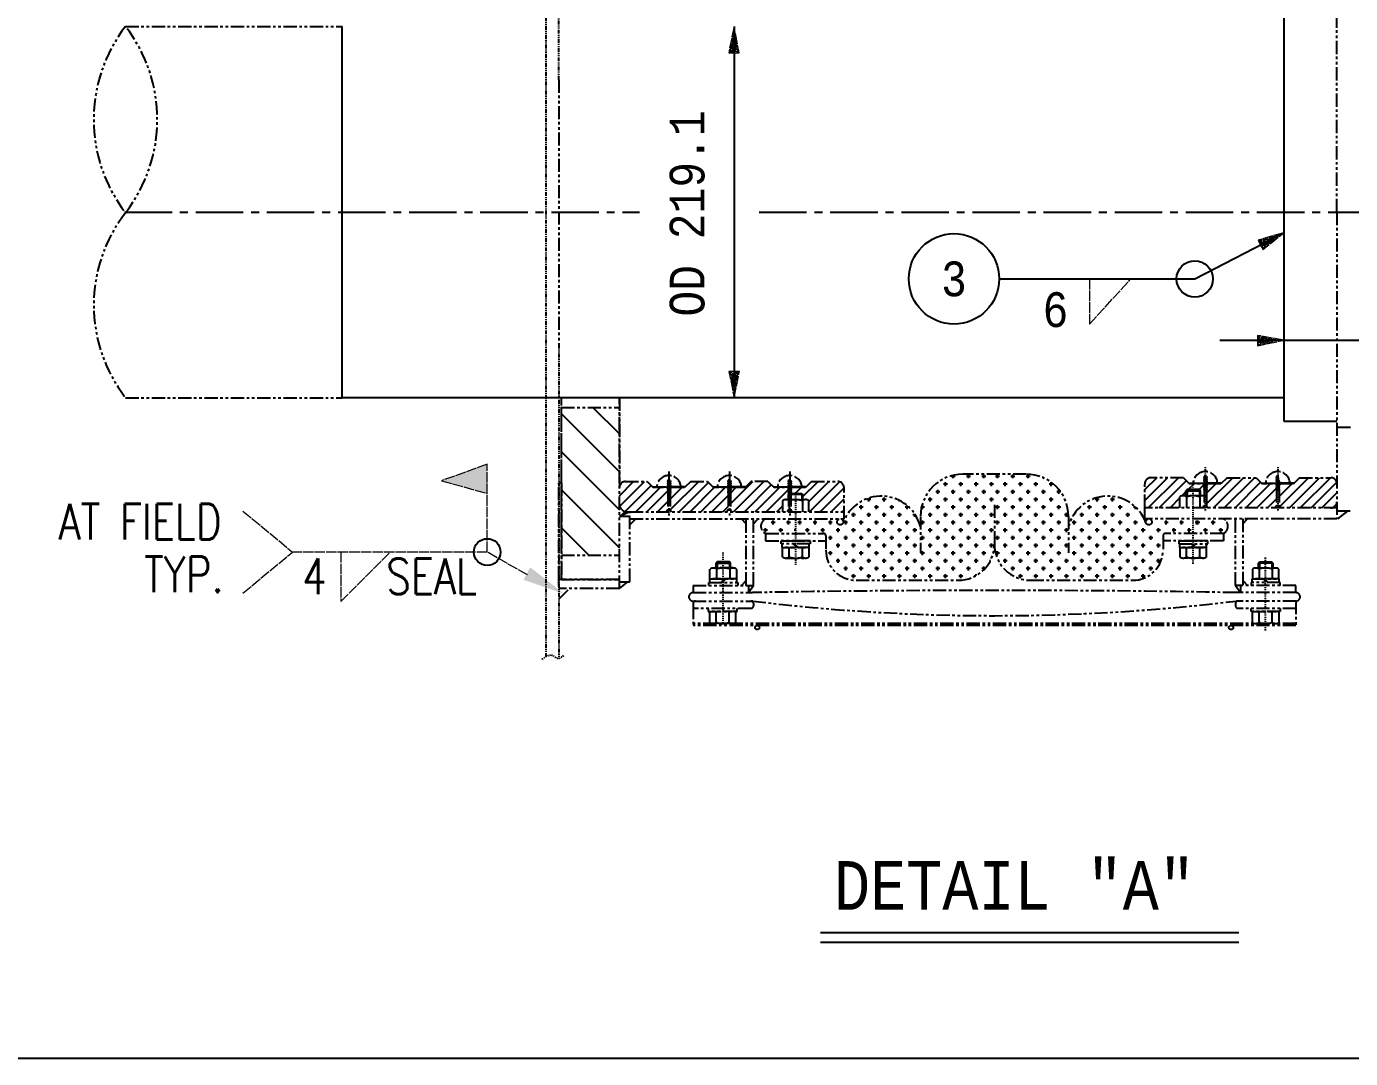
# Model space of a CAD drawing. Header units: inches. Extents: x 1047 to 1888, y -10 to 584.
# Drawn here: x 1353.4 to 1479, y 93.3 to 191.2 of the extents above; entities that cross this region are included whole.
import ezdxf
from ezdxf.enums import TextEntityAlignment as Align

# ---------------------------------------------------------------- set-up
doc = ezdxf.new("R2010")
doc.units = ezdxf.units.IN
doc.header["$MEASUREMENT"] = 0
for name, pattern in [('CENTER', [2, 1.25, -0.25, 0.25, -0.25]), ('CENTER2', [1.125, 0.75, -0.125, 0.125, -0.125]), ('PHANTOM', [2.5, 1.25, -0.25, 0.25, -0.25, 0.25, -0.25]), ('Solid', [1, 1, 0])]:
    doc.linetypes.add(name, pattern=pattern)
for name, color, linetype in [('1', 7, 'Continuous'), ('2', 2, 'Continuous'), ('4', 7, 'Continuous'), ('6', 6, 'PHANTOM'), ('DIM-LINES', 7, 'Continuous'), ('ISO-TEXT', 7, 'Continuous')]:
    doc.layers.add(name, color=color, linetype=linetype)
doc.layers.add('dimension', color=2, linetype='Solid', lineweight=13)
doc.layers.add('weldDimension', color=2, linetype='Solid', lineweight=13)
doc.styles.add('fixedText', font='MONOTXT8.shx', dxfattribs={"width": 0.85})
doc.styles.add('MONOTXT', font='MONOTXT.shx', dxfattribs={"width": 0.8})
doc.styles.add('ROMANS', font='romans.shx', dxfattribs={"width": 0.8})
pattern_1 = [(225, (-5331.2936, -5110.5128), (0.514838083, -0.514838083), [])]
pattern_2 = [(225, (-5327.96846, -5110.1466), (0.514838083, -0.514838083), [])]

msp = doc.modelspace()

# ---------------------------------------------------------------- hatches: boundary and pattern name
at = {"layer": '6', "transparency": 33554687}
h = msp.add_hatch(dxfattribs=at)
h.set_pattern_fill('CROSS', color=256, scale=0.11466, angle=90)
h.set_pattern_definition([(90, (-5281.8613, -5934.15384), (-0.728091, 0.728091), [0.3640455, -1.0921365]), (180, (-5281.6793, -5933.9718), (-0.728091, -0.728091), [0.3640455, -1.0921365])])
h.paths.add_polyline_path([(1426.39, 144.46), (1430.61, 144.46, 1), (1430.61, 143.89, 0.327092), (1430.88, 144.09, -0.737859), (1438.23, 143.74), (1438.23, 144.7, -0.414214), (1442.24, 148.72), (1445.25, 148.72), (1445.25, 142.08, -0.414214), (1441.81, 138.64), (1432.12, 138.64, -0.414214), (1429.26, 141.51), (1429.26, 142.4), (1429.26, 142.86, 0.414214), (1429.03, 143.09), (1426.39, 143.09)])
h = msp.add_hatch(dxfattribs=at)
h.set_pattern_fill('CROSS', color=256, scale=0.11466, angle=90)
h.set_pattern_definition([(90, (-5279.1095, -5934.15384), (-0.728091, 0.728091), [0.3640455, -1.0921365]), (180, (-5278.9275, -5933.9718), (-0.728091, -0.728091), [0.3640455, -1.0921365])])
h.paths.add_polyline_path([(1464.69, 144.46), (1459.9, 144.46, -1), (1459.9, 143.89, -0.327092), (1459.63, 144.09, 0.737859), (1452.28, 143.74), (1452.28, 144.7, 0.414214), (1448.27, 148.72), (1445.25, 148.72), (1445.25, 142.08, 0.414214), (1448.69, 138.64), (1458.38, 138.64, 0.414214), (1461.25, 141.51), (1461.25, 142.4), (1461.25, 142.86, -0.414214), (1461.48, 143.09), (1464.69, 143.09)])
h = msp.add_hatch(dxfattribs=at)
h.set_pattern_fill('ANSI31', color=256, scale=0.22932, angle=180)
h.set_pattern_definition(pattern_2)
h.paths.add_polyline_path([(1473.63, 147.81), (1472.25, 147.81), (1472.25, 147.63), (1472.25, 147.45), (1472.26, 147.27), (1472.26, 145.7), (1472.39, 145.52), (1477.19, 145.52, 0.414214), (1477.76, 146.09), (1477.76, 147.81, 0.414214), (1477.19, 148.38), (1474.2, 148.38)])
h.paths.add_polyline_path([(1464.7, 147.25), (1464.81, 147.14), (1464.81, 146.66), (1465.06, 146.66, -0.03956), (1465.15, 146.66), (1465.12, 147.27), (1465.12, 147.45), (1465.12, 147.63), (1465.12, 147.81), (1463.77, 147.81), (1463.2, 148.38), (1460.1, 148.38, 0.414214), (1459.53, 147.81), (1459.53, 145.52), (1462.86, 145.52), (1462.86, 146.57, -0.151165), (1463.17, 146.66), (1463.43, 146.66), (1463.43, 147.14), (1463.54, 147.25), (1464.12, 147.25)])
h = msp.add_hatch(dxfattribs=at)
h.set_pattern_fill('ANSI31', color=256, scale=0.22932, angle=180)
h.set_pattern_definition(pattern_2)
h.paths.add_polyline_path([(1471.89, 145.52), (1472.03, 145.7), (1472.03, 147.27), (1472, 147.27), (1472.03, 147.45), (1472, 147.45), (1472.03, 147.63), (1472, 147.63), (1472.03, 147.81), (1472, 147.81), (1470.65, 147.81), (1470.08, 148.38), (1467.33, 148.38), (1466.75, 147.81), (1465.41, 147.81), (1465.37, 147.81), (1465.41, 147.63), (1465.37, 147.63), (1465.41, 147.45), (1465.37, 147.45), (1465.41, 147.27), (1465.38, 147.27), (1465.38, 145.7), (1465.51, 145.52)])
h = msp.add_hatch(dxfattribs=at)
h.set_pattern_fill('ANSI31', color=256, scale=0.22932, angle=180)
h.set_pattern_definition(pattern_1)
h.paths.add_polyline_path([(1425.7, 146.9), (1425.67, 146.9), (1425.67, 147.08), (1425.67, 147.26), (1425.68, 147.44), (1424.33, 147.44), (1423.75, 148.02), (1422.15, 148.02), (1421.58, 147.44), (1420.19, 147.44), (1420.19, 147.26), (1420.19, 147.08), (1420.2, 146.9), (1420.2, 145.33), (1420.33, 145.15), (1425.13, 145.15), (1425.13, 146.2, -0.151165), (1425.45, 146.3), (1425.7, 146.3), (1425.7, 146.78)])
h.paths.add_polyline_path([(1419.84, 145.15), (1419.97, 145.33), (1419.94, 146.9), (1419.94, 147.08), (1419.94, 147.26), (1419.94, 147.44), (1418.59, 147.44), (1418.02, 148.02), (1416.42, 148.02), (1415.84, 147.44), (1414.46, 147.44), (1414.46, 147.26), (1414.46, 147.08), (1414.47, 146.9), (1414.47, 145.33), (1414.6, 145.15)])
h.paths.add_polyline_path([(1414.1, 145.15), (1414.24, 145.33), (1414.21, 146.9), (1414.21, 147.08), (1414.21, 147.26), (1414.21, 147.44), (1412.86, 147.44), (1412.29, 148.02), (1410.22, 148.02, 0.414214), (1409.65, 147.44), (1409.65, 145.72), (1409.65, 144.69), (1410.34, 145.15), (1414.1, 145.15)])
h = msp.add_hatch(dxfattribs=at)
h.set_pattern_fill('ANSI31', color=256, scale=0.22932, angle=180)
h.set_pattern_definition(pattern_1)
h.paths.add_polyline_path([(1427.31, 147.44), (1425.96, 147.44), (1425.93, 147.44), (1425.96, 147.26), (1425.93, 147.26), (1425.96, 147.08), (1425.93, 147.08), (1425.93, 146.88), (1426.39, 146.88), (1426.97, 146.88), (1427.08, 146.78), (1427.08, 146.3), (1427.33, 146.3, -0.151165), (1427.65, 146.2), (1427.65, 145.15), (1430.98, 145.15), (1430.98, 147.44, 0.414214), (1430.4, 148.02), (1427.88, 148.02)])
at = {"layer": '6'}
h = msp.add_hatch(dxfattribs=at)
h.set_pattern_fill('CROSS', color=256, scale=0.11466, angle=90)
h.set_pattern_definition([(90, (-5284.383, -5934.15384), (-0.728091, 0.728091), [0.3640455, -1.0921365]), (180, (-5284.201, -5933.9718), (-0.728091, -0.728091), [0.3640455, -1.0921365])])
h.paths.add_polyline_path([(1423.53, 144.46, 0.639523), (1423.53, 143.09), (1426.39, 143.09), (1426.39, 144.46)])
h = msp.add_hatch(dxfattribs=at)
h.set_pattern_fill('CROSS', color=256, scale=0.11466, angle=90)
h.set_pattern_definition([(90, (-5280.4846, -5934.15384), (-0.728091, 0.728091), [0.3640455, -1.0921365]), (180, (-5280.30256, -5933.9718), (-0.728091, -0.728091), [0.3640455, -1.0921365])])
h.paths.add_polyline_path([(1466.98, 144.46, -0.639523), (1466.98, 143.09), (1464.12, 143.09), (1464.12, 144.46)])

# ---------------------------------------------------------------- linework, layer by layer
at = {"color": 4}
msp.add_circle((1397.11, 141.32), 1.27, dxfattribs=at)
at = {"layer": '1', "color": 1, "linetype": 'CENTER2', "ltscale": 6}
for p, q in [((1362.7, 173.59), (1411.56, 173.59)), ((1422.92, 173.59), (1535.53, 173.59))]:
    msp.add_line(p, q, dxfattribs=at)
at = {"layer": '2', "color": 4}
for p, q in [((1420.54, 191.2), (1420.54, 155.97)), ((1466.63, 161.43), (1498.58, 161.43))]:
    msp.add_line(p, q, dxfattribs=at)
at = {"layer": '2'}
msp.add_line((1445.75, 167.24), (1464.26, 167.24), dxfattribs=at)
at = {"layer": '2', "color": 2}
for p, q in [((1428.74, 105.22), (1468.45, 105.22)), ((1428.74, 104.29), (1468.45, 104.29))]:
    msp.add_line(p, q, dxfattribs=at)
msp.add_lwpolyline([(1326.6, 250.59), (1673.9, 250.59), (1673.9, 93.25), (1326.6, 93.25)], close=True, dxfattribs=at)
at = {"layer": '2', "color": 4}
msp.add_circle((1441.41, 167.25), 4.29, dxfattribs=at)
at = {"layer": '2', "color": 2}
msp.add_circle((1464.26, 167.24), 1.72, dxfattribs=at)
at = {"layer": '6', "linetype": 'PHANTOM', "ltscale": 0.3}
for p, q in [((1402.68, 215.74), (1402.68, 131.38)), ((1403.92, 186.15), (1403.92, 215.96)), ((1403.92, 161.03), (1403.92, 131.21))]:
    msp.add_line(p, q, dxfattribs=at)
at = {"layer": '6'}
for p, q in [((1477.76, 173.59), (1477.76, 202.71)), ((1362.78, 191.2), (1383.35, 191.2)), ((1403.92, 186.15), (1403.92, 161.03)), ((1477.76, 173.59), (1477.76, 144.46)), ((1362.78, 155.97), (1383.35, 155.97)), ((1404.15, 142.86), (1404.15, 155.97)), ((1404.15, 138.73), (1404.15, 155.97)), ((1409.65, 155.97), (1409.65, 147.44)), ((1409.65, 142.86), (1409.65, 155.97)), ((1404.15, 155.05), (1409.65, 155.05)), ((1479.05, 153.14), (1477.76, 153.14)), ((1448.27, 148.72), (1442.24, 148.72)), ((1463.2, 148.38), (1460.1, 148.38)), ((1463.2, 148.38), (1463.77, 147.81)), ((1465.16, 148.52), (1465.12, 148.34)), ((1465.12, 148.34), (1465.41, 148.34)), ((1465.16, 148.34), (1465.12, 148.16)), ((1465.37, 148.52), (1465.16, 148.52)), ((1465.37, 148.34), (1465.16, 148.34)), ((1465.37, 148.52), (1465.41, 148.34)), ((1465.37, 148.34), (1465.41, 148.16)), ((1467.33, 148.38), (1466.75, 147.81)), ((1467.33, 148.38), (1470.08, 148.38)), ((1470.08, 148.38), (1470.65, 147.81)), ((1472.03, 148.52), (1472, 148.34)), ((1472, 148.34), (1472.28, 148.34)), ((1472.03, 148.34), (1472, 148.16)), ((1472.25, 148.52), (1472.03, 148.52)), ((1472.25, 148.34), (1472.03, 148.34)), ((1474.2, 148.38), (1473.63, 147.81)), ((1474.2, 148.38), (1477.19, 148.38)), ((1404.15, 147.9), (1403.92, 147.9)), ((1403.92, 138.73), (1403.92, 147.9)), ((1404.15, 147.9), (1404.15, 138.73)), ((1409.65, 137.85), (1409.65, 147.44)), ((1410.22, 148.02), (1412.29, 148.02)), ((1412.29, 148.02), (1412.86, 147.44)), ((1412.86, 147.5), (1412.86, 147.44)), ((1412.86, 147.5), (1414.35, 147.5)), ((1415.84, 147.44), (1412.86, 147.44)), ((1414.24, 148.16), (1414.21, 147.98)), ((1414.21, 147.98), (1414.5, 147.98)), ((1414.24, 147.98), (1414.21, 147.8)), ((1414.21, 147.8), (1414.5, 147.8)), ((1414.24, 147.8), (1414.21, 147.62)), ((1414.21, 147.62), (1414.5, 147.62)), ((1414.24, 147.62), (1414.21, 147.44)), ((1414.21, 147.44), (1414.5, 147.44)), ((1414.24, 147.44), (1414.21, 147.26)), ((1414.21, 147.26), (1414.5, 147.26)), ((1414.24, 147.26), (1414.21, 147.08)), ((1414.21, 147.08), (1414.5, 147.08)), ((1414.24, 147.08), (1414.21, 146.9)), ((1414.46, 148.16), (1414.24, 148.16)), ((1414.46, 147.98), (1414.24, 147.98)), ((1414.46, 147.8), (1414.24, 147.8)), ((1414.46, 147.62), (1414.24, 147.62)), ((1414.46, 147.44), (1414.24, 147.44)), ((1414.46, 147.26), (1414.24, 147.26)), ((1414.46, 147.08), (1414.24, 147.08)), ((1415.84, 147.5), (1414.35, 147.5)), ((1414.46, 148.16), (1414.5, 147.98)), ((1414.46, 147.98), (1414.5, 147.8)), ((1414.46, 147.8), (1414.5, 147.62)), ((1414.46, 147.62), (1414.5, 147.44)), ((1414.46, 147.44), (1414.5, 147.26)), ((1414.46, 147.26), (1414.5, 147.08)), ((1414.46, 147.08), (1414.5, 146.9)), ((1416.42, 148.02), (1415.84, 147.44)), ((1415.84, 147.5), (1415.84, 147.44)), ((1416.42, 148.02), (1418.02, 148.02)), ((1418.02, 148.02), (1418.59, 147.44)), ((1418.59, 147.5), (1418.59, 147.44)), ((1418.59, 147.5), (1420.09, 147.5)), ((1421.58, 147.44), (1418.59, 147.44)), ((1419.98, 148.16), (1419.94, 147.98)), ((1419.94, 147.98), (1420.23, 147.98)), ((1419.98, 147.98), (1419.94, 147.8)), ((1419.94, 147.8), (1420.23, 147.8)), ((1419.98, 147.8), (1419.94, 147.62)), ((1419.94, 147.62), (1420.23, 147.62)), ((1419.98, 147.62), (1419.94, 147.44)), ((1419.94, 147.44), (1420.23, 147.44)), ((1419.98, 147.44), (1419.94, 147.26)), ((1419.94, 147.26), (1420.23, 147.26)), ((1419.98, 147.26), (1419.94, 147.08)), ((1419.94, 147.08), (1420.23, 147.08)), ((1419.98, 147.08), (1419.94, 146.9)), ((1420.19, 148.16), (1419.98, 148.16)), ((1420.19, 147.98), (1419.98, 147.98)), ((1420.19, 147.8), (1419.98, 147.8)), ((1420.19, 147.62), (1419.98, 147.62)), ((1420.19, 147.44), (1419.98, 147.44)), ((1420.19, 147.26), (1419.98, 147.26)), ((1420.19, 147.08), (1419.98, 147.08)), ((1421.58, 147.5), (1420.09, 147.5)), ((1420.19, 148.16), (1420.23, 147.98)), ((1420.19, 147.98), (1420.23, 147.8)), ((1420.19, 147.8), (1420.23, 147.62)), ((1420.19, 147.62), (1420.23, 147.44)), ((1420.19, 147.44), (1420.23, 147.26)), ((1420.19, 147.26), (1420.23, 147.08)), ((1420.19, 147.08), (1420.23, 146.9)), ((1422.15, 148.02), (1421.58, 147.44)), ((1421.58, 147.5), (1421.58, 147.44)), ((1423.75, 148.02), (1422.15, 148.02)), ((1423.75, 148.02), (1424.33, 147.44)), ((1424.33, 147.5), (1424.33, 147.44)), ((1424.33, 147.5), (1425.82, 147.5)), ((1427.31, 147.44), (1424.33, 147.44)), ((1425.71, 148.16), (1425.67, 147.98)), ((1425.67, 147.98), (1425.96, 147.98)), ((1425.71, 147.98), (1425.67, 147.8)), ((1425.67, 147.8), (1425.96, 147.8)), ((1425.71, 147.8), (1425.67, 147.62)), ((1425.67, 147.62), (1425.96, 147.62)), ((1425.71, 147.62), (1425.67, 147.44)), ((1425.67, 147.44), (1425.96, 147.44)), ((1425.71, 147.44), (1425.67, 147.26)), ((1425.67, 147.26), (1425.96, 147.26)), ((1425.71, 147.26), (1425.67, 147.08)), ((1425.67, 147.08), (1425.96, 147.08)), ((1425.71, 147.08), (1425.67, 146.9)), ((1425.93, 148.16), (1425.71, 148.16)), ((1425.93, 147.98), (1425.71, 147.98)), ((1425.93, 147.8), (1425.71, 147.8)), ((1425.93, 147.62), (1425.71, 147.62)), ((1425.93, 147.44), (1425.71, 147.44)), ((1425.93, 147.26), (1425.71, 147.26)), ((1425.93, 147.08), (1425.71, 147.08)), ((1427.31, 147.5), (1425.82, 147.5)), ((1425.93, 148.16), (1425.96, 147.98)), ((1425.93, 147.98), (1425.96, 147.8)), ((1425.93, 147.8), (1425.96, 147.62)), ((1425.93, 147.62), (1425.96, 147.44)), ((1425.93, 147.44), (1425.96, 147.26)), ((1425.93, 147.26), (1425.96, 147.08)), ((1425.93, 147.08), (1425.96, 146.9)), ((1427.88, 148.02), (1427.31, 147.44)), ((1427.31, 147.5), (1427.31, 147.44)), ((1427.88, 148.02), (1430.4, 148.02)), ((1430.98, 144.46), (1430.98, 147.44)), ((1459.53, 145.52), (1459.53, 147.81)), ((1463.54, 147.25), (1463.43, 147.14)), ((1463.43, 147.14), (1464.81, 147.14)), ((1463.43, 146.66), (1463.43, 147.14)), ((1464.7, 147.25), (1463.54, 147.25)), ((1463.54, 147.25), (1463.54, 146.66)), ((1463.77, 147.87), (1463.77, 147.81)), ((1463.77, 147.87), (1465.26, 147.87)), ((1466.75, 147.81), (1463.77, 147.81)), ((1464.7, 147.25), (1464.7, 146.66)), ((1464.81, 147.14), (1464.7, 147.25)), ((1464.81, 146.66), (1464.81, 147.14)), ((1465.12, 148.16), (1465.41, 148.16)), ((1465.16, 148.16), (1465.12, 147.98)), ((1465.12, 147.98), (1465.41, 147.98)), ((1465.16, 147.98), (1465.12, 147.81)), ((1465.12, 147.81), (1465.41, 147.81)), ((1465.16, 147.81), (1465.12, 147.63)), ((1465.12, 147.63), (1465.41, 147.63)), ((1465.16, 147.63), (1465.12, 147.45)), ((1465.12, 147.45), (1465.41, 147.45)), ((1465.16, 147.45), (1465.12, 147.27)), ((1465.12, 147.27), (1465.41, 147.27)), ((1465.15, 147.27), (1465.15, 145.7)), ((1465.37, 148.16), (1465.16, 148.16)), ((1465.37, 147.98), (1465.16, 147.98)), ((1465.37, 147.81), (1465.16, 147.81)), ((1465.37, 147.63), (1465.16, 147.63)), ((1465.37, 147.45), (1465.16, 147.45)), ((1466.75, 147.87), (1465.26, 147.87)), ((1465.37, 148.16), (1465.41, 147.98)), ((1465.37, 147.98), (1465.41, 147.81)), ((1465.37, 147.81), (1465.41, 147.63)), ((1465.37, 147.63), (1465.41, 147.45)), ((1465.37, 147.45), (1465.41, 147.27)), ((1465.38, 147.27), (1465.38, 145.7)), ((1466.75, 147.87), (1466.75, 147.81)), ((1470.65, 147.87), (1470.65, 147.81)), ((1470.65, 147.87), (1472.14, 147.87)), ((1473.63, 147.81), (1470.65, 147.81)), ((1472, 148.16), (1472.28, 148.16)), ((1472.03, 148.16), (1472, 147.98)), ((1472, 147.98), (1472.28, 147.98)), ((1472.03, 147.98), (1472, 147.81)), ((1472, 147.81), (1472.28, 147.81)), ((1472.03, 147.81), (1472, 147.63)), ((1472, 147.63), (1472.28, 147.63)), ((1472.03, 147.63), (1472, 147.45)), ((1472, 147.45), (1472.28, 147.45)), ((1472.03, 147.45), (1472, 147.27)), ((1472, 147.27), (1472.28, 147.27)), ((1472.25, 148.16), (1472.03, 148.16)), ((1472.25, 147.98), (1472.03, 147.98)), ((1472.25, 147.81), (1472.03, 147.81)), ((1472.25, 147.63), (1472.03, 147.63)), ((1472.25, 147.45), (1472.03, 147.45)), ((1472.03, 147.27), (1472.03, 145.7)), ((1473.63, 147.87), (1472.14, 147.87)), ((1472.25, 148.16), (1472.28, 147.98)), ((1472.25, 148.16), (1472.28, 147.98)), ((1472.25, 147.98), (1472.28, 147.8)), ((1472.25, 147.98), (1472.28, 147.81)), ((1472.25, 147.81), (1472.28, 147.63)), ((1472.25, 147.63), (1472.28, 147.45)), ((1472.25, 147.45), (1472.28, 147.27)), ((1472.26, 147.27), (1472.26, 145.7)), ((1473.63, 147.87), (1473.63, 147.81)), ((1414.21, 146.9), (1414.5, 146.9)), ((1414.24, 146.9), (1414.24, 145.33)), ((1414.47, 146.9), (1414.47, 145.33)), ((1419.94, 146.9), (1420.23, 146.9)), ((1419.97, 146.9), (1419.97, 145.33)), ((1420.2, 146.9), (1420.2, 145.33)), ((1425.13, 146.2), (1425.13, 145.15)), ((1425.45, 146.3), (1427.33, 146.3)), ((1425.67, 146.9), (1425.96, 146.9)), ((1425.7, 146.9), (1425.7, 145.33)), ((1425.7, 146.78), (1425.81, 146.88)), ((1427.08, 146.78), (1425.7, 146.78)), ((1425.7, 146.3), (1425.7, 146.78)), ((1425.76, 146.2), (1425.76, 145.15)), ((1425.81, 146.88), (1426.97, 146.88)), ((1425.81, 146.88), (1425.81, 146.3)), ((1425.93, 146.9), (1425.93, 145.33)), ((1426.97, 146.88), (1426.97, 146.3)), ((1426.97, 146.88), (1427.08, 146.78)), ((1427.02, 146.2), (1427.02, 145.15)), ((1427.08, 146.3), (1427.08, 146.78)), ((1427.65, 145.15), (1427.65, 146.2)), ((1445.25, 145.81), (1445.25, 142.08)), ((1462.86, 145.52), (1462.86, 146.57)), ((1465.06, 146.66), (1463.17, 146.66)), ((1463.49, 146.57), (1463.49, 145.52)), ((1464.75, 146.57), (1464.75, 145.52)), ((1465.37, 146.57), (1465.37, 145.52)), ((1410.66, 145.15), (1409.65, 144.69)), ((1410.66, 144.69), (1409.65, 144.69)), ((1410.66, 145.15), (1430.98, 145.15)), ((1410.66, 138.5), (1410.66, 145.15)), ((1414.24, 145.33), (1414.1, 145.15)), ((1414.24, 145.33), (1414.1, 145.15)), ((1414.47, 145.33), (1414.24, 145.33)), ((1414.47, 145.33), (1414.24, 145.33)), ((1414.47, 145.33), (1414.6, 145.15)), ((1414.47, 145.33), (1414.6, 145.15)), ((1419.97, 145.33), (1419.84, 145.15)), ((1419.97, 145.33), (1419.84, 145.15)), ((1420.2, 145.33), (1419.97, 145.33)), ((1420.2, 145.33), (1419.97, 145.33)), ((1420.2, 145.33), (1420.33, 145.15)), ((1420.2, 145.33), (1420.33, 145.15)), ((1425.7, 145.33), (1425.57, 145.15)), ((1425.7, 145.33), (1425.57, 145.15)), ((1425.93, 145.33), (1425.7, 145.33)), ((1425.93, 145.33), (1425.7, 145.33)), ((1425.93, 145.33), (1426.07, 145.15)), ((1425.93, 145.33), (1426.07, 145.15)), ((1438.23, 144.7), (1438.23, 141.25)), ((1452.28, 144.7), (1452.28, 141.25)), ((1477.76, 145.52), (1459.53, 145.52)), ((1459.53, 144.46), (1459.53, 145.52)), ((1465.15, 145.7), (1465.01, 145.52)), ((1465.38, 145.7), (1465.15, 145.7)), ((1465.38, 145.7), (1465.51, 145.52)), ((1472.03, 145.7), (1471.89, 145.52)), ((1472.26, 145.7), (1472.03, 145.7)), ((1472.26, 145.7), (1472.39, 145.52)), ((1477.76, 145.25), (1479.05, 145.25)), ((1478.79, 145.25), (1477.76, 144.46)), ((1410.66, 144.46), (1430.98, 144.46)), ((1410.66, 143.89), (1411.23, 144.46)), ((1421.69, 144.01), (1421.23, 144.46)), ((1421.69, 138.16), (1421.69, 144.46)), ((1422.38, 138.16), (1422.38, 144.46)), ((1422.38, 144.01), (1422.84, 144.46)), ((1422.38, 144.01), (1422.84, 144.46)), ((1422.38, 144.01), (1422.84, 144.46)), ((1477.76, 144.46), (1459.53, 144.46)), ((1468.13, 138.16), (1468.13, 144.46)), ((1468.82, 144.46), (1468.82, 138.16)), ((1468.82, 144.01), (1469.27, 144.46)), ((1423.53, 143.09), (1429.03, 143.09)), ((1423.53, 143.09), (1423.53, 142.4)), ((1423.53, 142.4), (1429.26, 142.4)), ((1425.01, 142.4), (1427.77, 142.4)), ((1427.77, 142.4), (1425.01, 142.4)), ((1425.01, 142.11), (1425.01, 142.4)), ((1427.77, 142.11), (1425.01, 142.11)), ((1425.11, 141.77), (1425.11, 142.11)), ((1426.47, 141.8), (1426.19, 142.08)), ((1426.6, 141.8), (1426.31, 142.08)), ((1427.67, 141.77), (1427.67, 142.11)), ((1427.77, 142.4), (1427.77, 142.11)), ((1429.26, 142.86), (1429.26, 142.4)), ((1429.26, 142.86), (1429.26, 141.51)), ((1461.25, 142.86), (1461.25, 142.4)), ((1461.25, 142.86), (1461.25, 141.51)), ((1466.98, 142.4), (1461.25, 142.4)), ((1466.98, 143.09), (1461.48, 143.09)), ((1465.49, 142.4), (1462.74, 142.4)), ((1462.74, 142.4), (1465.49, 142.4)), ((1462.74, 142.4), (1462.74, 142.11)), ((1462.74, 142.11), (1465.49, 142.11)), ((1462.84, 141.77), (1462.84, 142.11)), ((1463.91, 141.8), (1464.2, 142.08)), ((1464.04, 141.8), (1464.32, 142.08)), ((1465.39, 141.77), (1465.39, 142.11)), ((1465.49, 142.11), (1465.49, 142.4)), ((1466.98, 143.09), (1466.98, 142.4)), ((1404.15, 141.02), (1409.65, 141.02)), ((1425.11, 141.77), (1427.67, 141.77)), ((1427.67, 141.77), (1425.11, 141.77)), ((1425.13, 140.85), (1425.13, 141.77)), ((1425.45, 140.75), (1427.33, 140.75)), ((1425.76, 140.85), (1425.76, 141.77)), ((1427.02, 140.85), (1427.02, 141.77)), ((1427.65, 141.77), (1427.65, 140.85)), ((1465.39, 141.77), (1462.84, 141.77)), ((1462.84, 141.77), (1465.39, 141.77)), ((1462.86, 141.77), (1462.86, 140.85)), ((1465.06, 140.75), (1463.17, 140.75)), ((1463.49, 140.85), (1463.49, 141.77)), ((1464.75, 140.85), (1464.75, 141.77)), ((1465.37, 140.85), (1465.37, 141.77)), ((1418.25, 138.79), (1418.25, 139.71)), ((1420.46, 139.81), (1418.57, 139.81)), ((1418.93, 140.39), (1418.82, 140.28)), ((1418.82, 140.28), (1420.2, 140.28)), ((1418.82, 140.28), (1418.82, 139.81)), ((1418.88, 139.71), (1418.88, 138.79)), ((1420.09, 140.39), (1418.93, 140.39)), ((1418.93, 140.39), (1418.93, 139.81)), ((1420.09, 140.39), (1420.09, 139.81)), ((1420.2, 140.28), (1420.09, 140.39)), ((1420.14, 139.71), (1420.14, 138.79)), ((1420.2, 139.81), (1420.2, 140.28)), ((1420.77, 139.71), (1420.77, 138.79)), ((1469.74, 139.71), (1469.74, 138.79)), ((1470.05, 139.81), (1471.94, 139.81)), ((1470.31, 140.28), (1470.41, 140.39)), ((1471.68, 140.28), (1470.31, 140.28)), ((1470.31, 139.81), (1470.31, 140.28)), ((1470.37, 139.71), (1470.37, 138.79)), ((1470.41, 140.39), (1471.57, 140.39)), ((1470.41, 140.39), (1470.41, 139.81)), ((1471.57, 140.39), (1471.57, 139.81)), ((1471.57, 140.39), (1471.68, 140.28)), ((1471.62, 139.71), (1471.62, 138.79)), ((1471.68, 140.28), (1471.68, 139.81)), ((1472.25, 138.79), (1472.25, 139.71)), ((1409.65, 138.73), (1403.92, 138.73)), ((1403.92, 138.04), (1403.92, 138.73)), ((1404.15, 138.73), (1409.65, 138.73)), ((1409.65, 138.5), (1410.66, 138.5)), ((1409.65, 137.85), (1410.47, 138.5)), ((1418.14, 138.44), (1420.89, 138.44)), ((1418.14, 138.16), (1418.14, 138.44)), ((1418.23, 138.79), (1420.79, 138.79)), ((1418.23, 138.44), (1418.23, 138.79)), ((1420.77, 138.79), (1418.25, 138.79)), ((1419.31, 138.47), (1419.59, 138.76)), ((1419.43, 138.47), (1419.72, 138.76)), ((1420.79, 138.44), (1420.79, 138.79)), ((1420.89, 138.44), (1420.89, 138.16)), ((1421.69, 138.62), (1421.23, 138.16)), ((1432.12, 138.64), (1441.81, 138.64)), ((1448.69, 138.64), (1458.38, 138.64)), ((1468.82, 138.62), (1469.27, 138.16)), ((1472.37, 138.44), (1469.62, 138.44)), ((1469.62, 138.44), (1469.62, 138.16)), ((1472.27, 138.79), (1469.72, 138.79)), ((1469.72, 138.44), (1469.72, 138.79)), ((1469.74, 138.79), (1472.25, 138.79)), ((1471.07, 138.47), (1470.79, 138.76)), ((1471.2, 138.47), (1470.92, 138.76)), ((1472.27, 138.44), (1472.27, 138.79)), ((1472.37, 138.16), (1472.37, 138.44)), ((1409.65, 137.85), (1403.92, 137.85)), ((1403.92, 136.86), (1404.91, 137.85)), ((1416.65, 138.16), (1422.38, 138.16)), ((1416.65, 138.16), (1416.65, 137.47)), ((1416.65, 137.47), (1422.28, 137.47)), ((1421.92, 137.47), (1422.38, 138.16)), ((1421.92, 138.16), (1421.92, 137.47)), ((1473.86, 138.16), (1468.13, 138.16)), ((1468.13, 138.16), (1468.59, 137.47)), ((1473.86, 137.47), (1468.17, 137.47)), ((1468.59, 138.16), (1468.59, 137.47)), ((1473.86, 137.47), (1473.86, 138.16)), ((1416.65, 136.67), (1422.22, 136.67)), ((1416.65, 136.44), (1416.65, 136.21)), ((1416.65, 136.21), (1416.65, 134.36)), ((1422.15, 135.98), (1416.87, 135.98)), ((1418.08, 135.98), (1418.08, 135.69)), ((1420.83, 135.69), (1420.83, 135.98)), ((1422.38, 136.44), (1422.38, 136.21)), ((1468.13, 136.44), (1468.13, 136.21)), ((1473.86, 136.67), (1468.28, 136.67)), ((1473.86, 135.98), (1468.36, 135.98)), ((1469.62, 135.69), (1469.62, 135.98)), ((1472.37, 135.98), (1472.37, 135.69)), ((1473.86, 136.67), (1473.86, 135.98)), ((1473.86, 136.67), (1473.86, 134.36)), ((1473.86, 134.55), (1416.65, 134.55)), ((1418.08, 135.69), (1420.83, 135.69)), ((1420.71, 135.69), (1418.2, 135.69)), ((1418.2, 135.69), (1418.2, 134.64)), ((1420.4, 134.55), (1418.51, 134.55)), ((1418.83, 134.64), (1418.83, 135.69)), ((1420.08, 134.64), (1420.08, 135.69)), ((1420.71, 134.64), (1420.71, 135.69)), ((1472.37, 135.69), (1469.62, 135.69)), ((1469.74, 135.69), (1472.25, 135.69)), ((1469.74, 134.64), (1469.74, 135.69)), ((1470.37, 134.64), (1470.37, 135.69)), ((1471.62, 134.64), (1471.62, 135.69)), ((1472.25, 135.69), (1472.25, 134.64)), ((1473.86, 134.36), (1416.65, 134.36))]:
    msp.add_line(p, q, dxfattribs=at)
at = {"layer": '6', "color": 2, "linetype": 'ByBlock'}
for p, q in [((1472.71, 193.42), (1472.71, 153.75)), ((1383.35, 155.97), (1383.35, 191.2)), ((1472.71, 155.97), (1383.35, 155.97)), ((1472.71, 153.75), (1477.76, 153.75))]:
    msp.add_line(p, q, dxfattribs=at)
at = {"layer": '6', "linetype": 'Continuous'}
for p, q in [((1407.13, 155.05), (1409.65, 152.53)), ((1404.15, 154.43), (1409.65, 148.93)), ((1404.15, 150.83), (1409.65, 145.32)), ((1404.15, 147.22), (1409.65, 141.72)), ((1404.15, 143.62), (1406.74, 141.02))]:
    msp.add_line(p, q, dxfattribs=at)
at = {"layer": '6', "linetype": 'CENTER'}
for p, q in [((1414.35, 148.98), (1414.35, 144.79)), ((1420.09, 148.98), (1420.09, 144.79)), ((1425.82, 148.98), (1425.82, 144.79))]:
    msp.add_line(p, q, dxfattribs=at)
at = {"layer": '6', "linetype": 'CENTER', "ltscale": 0.04}
for p, q in [((1465.26, 149.38), (1465.26, 145.16)), ((1472.14, 149.38), (1472.14, 145.16)), ((1426.39, 140.1), (1426.39, 147.08)), ((1464.12, 140.22), (1464.12, 147.44)), ((1419.51, 134.58), (1419.51, 141.28)), ((1470.99, 133.89), (1470.99, 140.81))]:
    msp.add_line(p, q, dxfattribs=at)
at = {"layer": '6'}
for centre, radius in [((1430.61, 144.18), 0.287), ((1459.9, 144.18), 0.287), ((1422.74, 134.16), 0.202), ((1467.71, 134.16), 0.202)]:
    msp.add_circle(centre, radius, dxfattribs=at)
for centre, radius, start, end in [((1374.2, 182.37), 14.44, 142.2626, 217.7374), ((1351.36, 182.37), 14.44, 322.2626, 37.7374), ((1374.07, 164.75), 14.3, 142.1275, 217.8725), ((1414.35, 147.44), 1.15, 90, 177.134), ((1414.35, 147.44), 1.15, 2.866, 90), ((1420.09, 147.44), 1.15, 90, 177.134), ((1420.09, 147.44), 1.15, 2.866, 90), ((1425.82, 147.44), 1.15, 90, 177.134), ((1425.82, 147.44), 1.15, 2.866, 90), ((1442.24, 144.7), 4.01, 90, 180), ((1448.27, 144.7), 4.01, 0, 90), ((1460.1, 147.81), 0.573, 90, 180), ((1465.26, 147.81), 1.15, 90, 177.134), ((1465.26, 147.81), 1.15, 2.866, 90), ((1472.14, 147.81), 1.15, 90, 177.134), ((1472.14, 147.81), 1.15, 2.866, 90), ((1477.19, 147.81), 0.573, 360, 90), ((1410.22, 147.44), 0.573, 90, 180), ((1430.4, 147.44), 0.573, 0, 90), ((1425.45, 145.74), 0.557, 55.6158, 124.3842), ((1426.39, 144.22), 2.08, 72.412, 107.588), ((1427.33, 145.74), 0.557, 55.6158, 124.3842), ((1434.5, 142.78), 3.85, 14.3599, 160.1443), ((1456.01, 142.78), 3.85, 19.8557, 165.6401), ((1463.17, 146.11), 0.557, 55.6158, 124.3842), ((1464.12, 144.58), 2.08, 72.412, 107.588), ((1465.06, 146.11), 0.557, 55.6158, 124.3842), ((1477.19, 146.09), 0.573, 270, 360), ((1410.47, 145.98), 0.855, 197.7045, 282.916), ((1423.84, 143.78), 0.758, 114.8012, 245.1988), ((1466.66, 143.78), 0.758, 294.8012, 65.1988), ((1429.03, 142.86), 0.229, 0, 90), ((1429.03, 142.86), 0.229, 0, 90), ((1441.81, 142.08), 3.44, 270, 0), ((1448.69, 142.08), 3.44, 180, 270), ((1461.48, 142.86), 0.229, 90, 180), ((1461.48, 142.86), 0.229, 90, 180), ((1425.45, 141.31), 0.557, 235.6158, 304.3842), ((1426.39, 142.83), 2.08, 252.412, 287.588), ((1427.33, 141.31), 0.557, 235.6158, 304.3842), ((1432.12, 141.51), 2.87, 180, 270), ((1458.38, 141.51), 2.87, 270, 0), ((1463.17, 141.31), 0.557, 235.6158, 304.3842), ((1464.12, 142.83), 2.08, 252.412, 287.588), ((1465.06, 141.31), 0.557, 235.6158, 304.3842), ((1418.57, 139.25), 0.557, 55.6158, 124.3842), ((1419.51, 137.73), 2.08, 72.412, 107.588), ((1420.46, 139.25), 0.557, 55.6158, 124.3842), ((1470.05, 139.25), 0.557, 55.6158, 124.3842), ((1470.99, 137.73), 2.08, 72.412, 107.588), ((1471.94, 139.25), 0.557, 55.6158, 124.3842), ((1416.65, 137.07), 0.401, 90, 270), ((1445.22, -1139.91), 1277.59, 88.97094, 91.02906), ((1473.86, 137.07), 0.401, 270, 90), ((1416.87, 136.44), 0.229, 90, 180), ((1416.87, 136.21), 0.229, 180, 270), ((1422.15, 136.44), 0.229, 0, 90), ((1422.15, 136.21), 0.229, 270, 360), ((1422.22, 136.21), 0.459, 79.01, 90), ((1445.25, 325.45), 190.17, 263.0708, 276.9292), ((1468.36, 136.44), 0.229, 90, 180), ((1468.36, 136.21), 0.229, 180, 270), ((1468.28, 136.21), 0.459, 90, 100.99), ((1418.51, 135.1), 0.557, 235.6158, 304.3842), ((1419.45, 136.63), 2.08, 252.412, 287.588), ((1420.4, 135.1), 0.557, 235.6158, 304.3842), ((1470.05, 135.1), 0.557, 235.6158, 304.3842), ((1470.99, 136.63), 2.08, 252.412, 287.588), ((1471.94, 135.1), 0.557, 235.6158, 304.3842)]:
    msp.add_arc(centre, radius, start, end, dxfattribs=at)
at = {"layer": '6', "linetype": 'PHANTOM', "ltscale": 0.04}
msp.add_spline([(1404.34, 131.47), (1403.78, 131.21), (1403.4, 131.46), (1402.27, 131.12)], degree=3, dxfattribs=at)
at = {"layer": 'DIM-LINES', "color": 4}
msp.add_line((1464.26, 167.24), (1472.71, 171.63), dxfattribs=at)
at = {"layer": 'dimension', "color": 2}
for p, q in [((1454.27, 167.24), (1454.27, 162.95)), ((1454.27, 162.95), (1458.2, 167.24))]:
    msp.add_line(p, q, dxfattribs=at)
at = {"layer": 'dimension', "color": 4}
for p, q in [((1397.11, 149.66), (1392.77, 148.09)), ((1397.11, 141.32), (1397.11, 149.66)), ((1392.77, 148.09), (1397.11, 146.89)), ((1373.93, 145.21), (1378.63, 141.32)), ((1373.93, 137.43), (1378.63, 141.32)), ((1397.11, 141.32), (1378.63, 141.32)), ((1383.22, 141.32), (1383.22, 136.63)), ((1383.22, 136.63), (1387.91, 141.32)), ((1400.94, 139.15), (1397.11, 141.32))]:
    msp.add_line(p, q, dxfattribs=at)
for points in [[(1397.11, 149.66), (1397.11, 146.89), (1392.77, 148.09)], [(1401.19, 139.87), (1404.41, 137.36), (1400.55, 138.69)]]:
    msp.add_solid(points, dxfattribs=at)
at = {"layer": 'weldDimension', "color": 4, "flags": 128}
for points in [[(1420.54, 191.2), (1420.03, 188.71), (1421.02, 188.71), (1420.54, 191.2), (1420.53, 190.7), (1420.13, 188.71), (1420.93, 188.71), (1420.53, 190.7), (1420.53, 190.21), (1420.23, 188.71), (1420.83, 188.71), (1420.53, 190.21), (1420.53, 189.71), (1420.33, 188.71), (1420.73, 188.71), (1420.53, 189.71), (1420.53, 189.21), (1420.43, 188.71), (1420.63, 188.71), (1420.53, 189.21)], [(1472.71, 171.63), (1470.27, 170.92), (1470.73, 170.04), (1472.71, 171.63), (1472.27, 171.4), (1470.31, 170.84), (1470.68, 170.13), (1472.27, 171.4), (1471.83, 171.17), (1470.36, 170.75), (1470.64, 170.22), (1471.83, 171.17), (1471.38, 170.94), (1470.41, 170.66), (1470.59, 170.31), (1471.38, 170.94), (1470.94, 170.71), (1470.45, 170.57), (1470.55, 170.39), (1470.94, 170.71)], [(1472.71, 161.43), (1470.21, 161.89), (1470.23, 160.89), (1472.71, 161.43), (1472.21, 161.42), (1470.21, 161.79), (1470.23, 160.99), (1472.21, 161.42), (1471.72, 161.42), (1470.22, 161.69), (1470.23, 161.09), (1471.72, 161.42), (1471.22, 161.41), (1470.22, 161.59), (1470.22, 161.19), (1471.22, 161.41), (1470.72, 161.4), (1470.22, 161.49), (1470.22, 161.29), (1470.72, 161.4)], [(1420.54, 155.97), (1421.04, 158.46), (1420.05, 158.47), (1420.54, 155.97), (1420.54, 156.47), (1420.94, 158.46), (1420.15, 158.46), (1420.54, 156.47), (1420.54, 156.97), (1420.84, 158.46), (1420.25, 158.46), (1420.54, 156.97), (1420.54, 157.47), (1420.74, 158.46), (1420.35, 158.46), (1420.54, 157.47), (1420.54, 157.96), (1420.64, 158.46), (1420.44, 158.46), (1420.54, 157.96)]]:
    msp.add_lwpolyline(points, dxfattribs=at)

# ---------------------------------------------------------------- texts
at = {"layer": '2', "style": 'fixedText', "width": 0.85}
msp.add_text('3', height=3.3, dxfattribs=at).set_placement((1441.41, 167.25), align=Align.MIDDLE_CENTER)
at = {"layer": '4', "color": 2, "style": 'ROMANS', "width": 0.8}
for s, p in [('AT FIELD', (1356.44, 142.5)), ('TYP.', (1364.55, 137.5)), ('4', (1379.55, 137.32)), ('SEAL', (1387.53, 137.31))]:
    msp.add_text(s, height=3.39, dxfattribs=at).set_placement(p)
at = {"layer": 'ISO-TEXT', "color": 2, "style": 'MONOTXT', "width": 0.8566}
msp.add_text('OD 219.1', height=3.3, rotation=90, dxfattribs=at).set_placement((1417.73, 163.67))
for s, height, p in [('6', 3.3, (1449.82, 162.68)), ('DETAIL "A"', 4.62, (1430.03, 107.37))]:
    msp.add_text(s, height=height, dxfattribs=at).set_placement(p)

doc.saveas('drawing.dxf')
